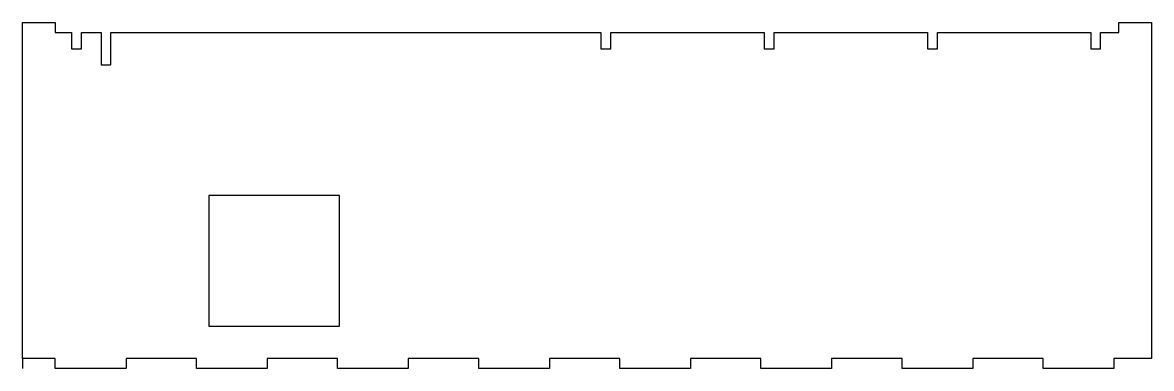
# Model space of a CAD drawing. Header units: millimetres. Extents: x 0 to 346, y 0 to 106.
import ezdxf

# ---------------------------------------------------------------- set-up
doc = ezdxf.new("R2010")
doc.units = ezdxf.units.MM
doc.layers.get('0').update_dxf_attribs({"linetype": 'CONTINUOUS'})

msp = doc.modelspace()

# ---------------------------------------------------------------- linework, layer by layer
msp.add_line((0, 3.01), (0, 0))
for points in [[(345.6, 106.02), (345.6, 3.01), (334.1, 3.01), (334.1, 0), (312.45, 0), (312.45, 3.01), (290.9, 3.01), (290.9, 0), (269.25, 0), (269.25, 3.01), (247.7, 3.01), (247.7, 0), (226.05, 0), (226.05, 3.01), (204.5, 3.01), (204.5, 0), (182.85, 0), (182.85, 3.01), (161.3, 3.01), (161.3, 0), (139.65, 0), (139.65, 3.01), (118.1, 3.01), (118.1, 0), (96.45, 0), (96.45, 3.01), (74.9, 3.01), (74.9, 0), (53.25, 0), (53.25, 3.01), (31.7, 3.01), (31.7, 0), (9.95, 0), (9.95, 3.01), (0, 3.01), (0, 106.02), (10, 106.02), (10, 103.01), (15, 103.01), (15, 98.01), (18.02, 98.01), (18.02, 103.01), (24.02, 103.01), (24.02, 93.01), (27.04, 93.01), (27.04, 103.01), (177.04, 103.01), (177.04, 98.01), (180.06, 98.01), (180.06, 103.01), (227.04, 103.01), (227.04, 98.01), (230.06, 98.01), (230.06, 103.01), (277.04, 103.01), (277.04, 98.01), (280.06, 98.01), (280.06, 103.01), (327.04, 103.01), (327.04, 98.01), (330.06, 98.01), (330.06, 103.01), (335.6, 103.01), (335.6, 106.02)], [(97.04, 53.01), (57.04, 53.01), (57.04, 13.01), (97.04, 13.01)]]:
    msp.add_lwpolyline(points, close=True)

doc.saveas('drawing.dxf')
